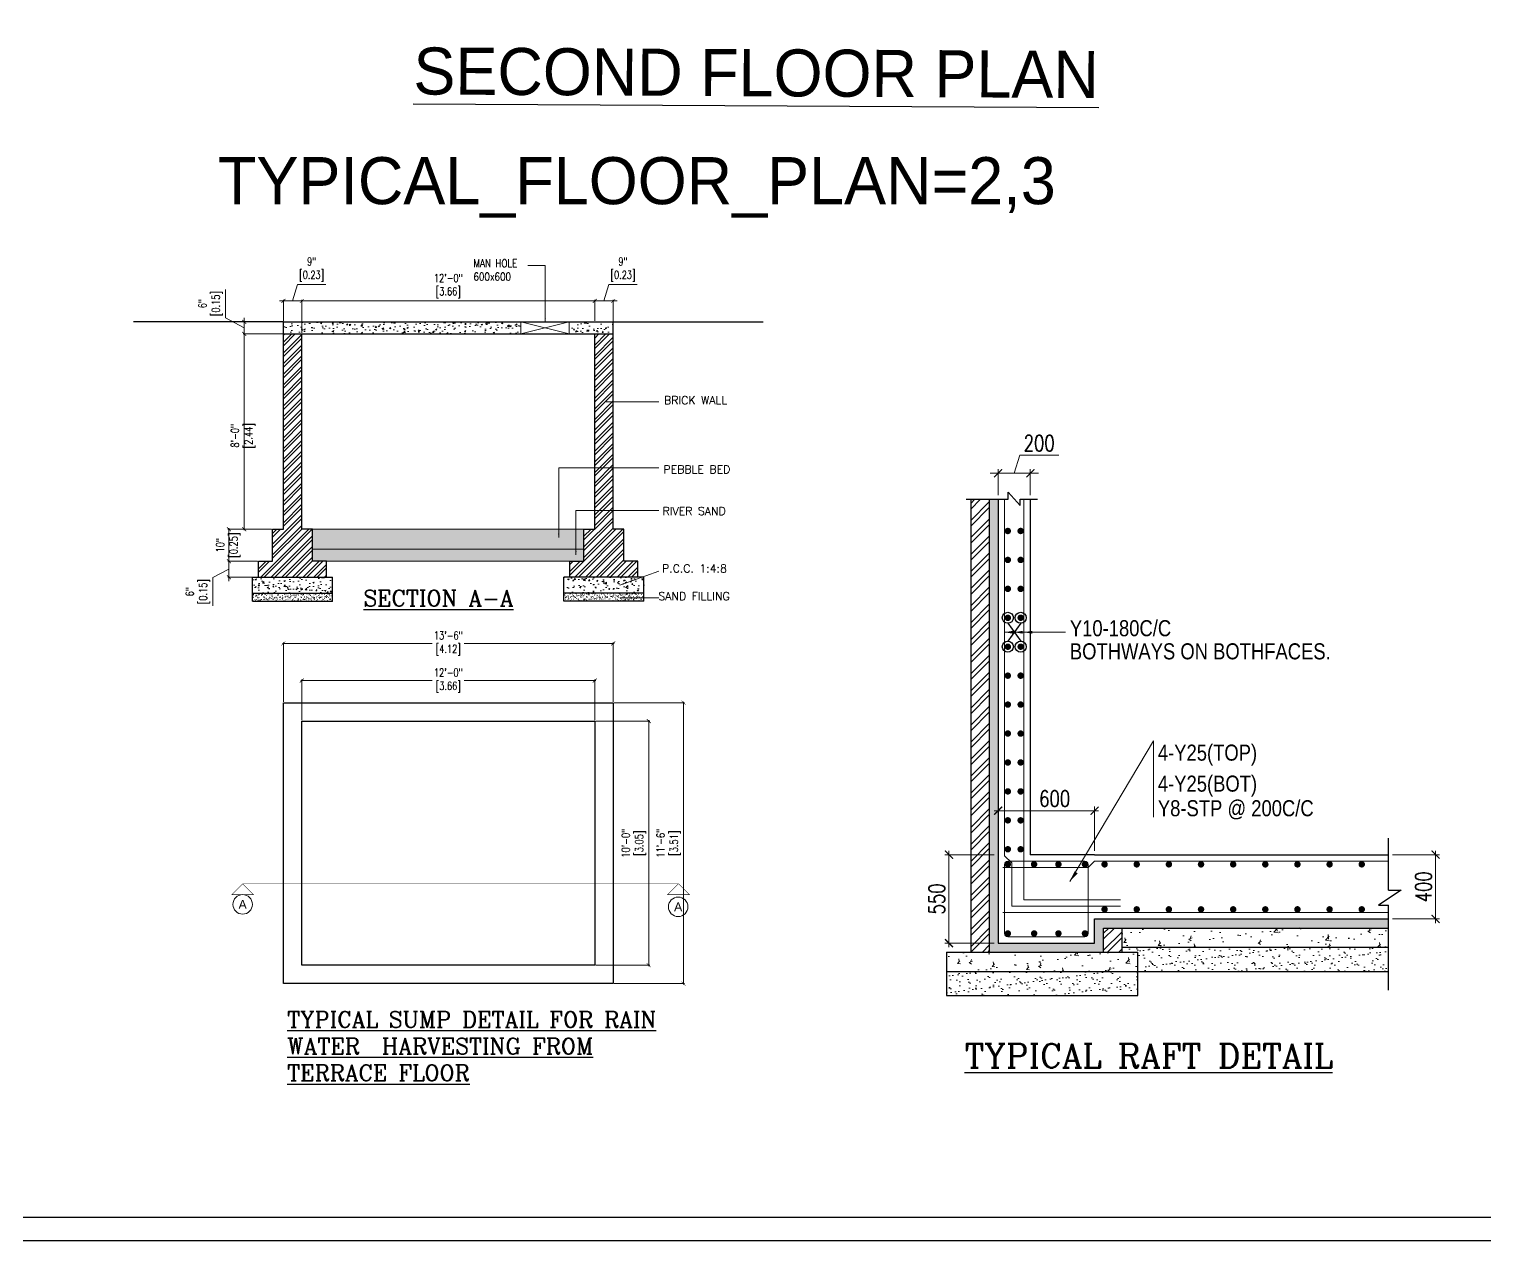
# Model space of a CAD drawing. Header units: metres. Extents: x 0 to 118, y 0 to 55.
# Drawn here: x 52.7 to 68.17, y 0 to 12.87 of the extents above; entities that cross this region are included whole.
import ezdxf
from ezdxf.enums import TextEntityAlignment as Align

# ---------------------------------------------------------------- set-up
doc = ezdxf.new("R2010")
doc.units = ezdxf.units.M
doc.header["$LTSCALE"] = 25
doc.header["$MEASUREMENT"] = 0
doc.linetypes.add('ACAD_ISO06W100', pattern=[36, 24, -3, 0, -3, 0, -3, 0, -3])
for name, color, linetype, lineweight in [('5CON', 2, 'Continuous', 9), ('AR_DIM WRK', 3, 'Continuous', 13), ('COL', 242, 'Continuous', 9), ('column', 242, 'Continuous', 25), ('DIM-1', 8, 'Continuous', 18), ('fsi', 30, 'Continuous', 25), ('grid', 253, 'Continuous', 5), ('hatch', 250, 'Continuous', 5), ('TEXT1', 2, 'Continuous', 20), ('TWO WHEELER', 8, 'Continuous', 13), ('WIN', 12, 'Continuous', 18)]:
    doc.layers.add(name, color=color, linetype=linetype, lineweight=lineweight)
for name, color, linetype in [('BLK_1_FLR_1_EXIT_WIDTH_DOOR', 1, 'Continuous'), ('BLK_1_FLR_2_BLT_UP_AREA', 7, 'Continuous'), ('DIM', 8, 'Continuous'), ('TEXT', 4, 'Continuous'), ('WALL', 125, 'Continuous')]:
    doc.layers.add(name, color=color, linetype=linetype)
doc.styles.add('APEXT', font='romanc.shx')
doc.styles.add('ROMAND', font='swissc.ttf')
doc.styles.add('RS1', font='romans.shx', dxfattribs={"width": 0.75})
doc.styles.add('SEN', font='arial.ttf', dxfattribs={"height": 0.5})
doc.styles.add('style3', font='romand.shx', dxfattribs={"width": 0.8})
doc.styles.add('UATEXT', font='GOTHIC.TTF')
doc.dimstyles.new('DIM-50', dxfattribs={"dimscale": 0.5, "dimtxt": 200, "dimasz": 100, "dimexe": 25, "dimexo": 25, "dimgap": 35, "dimtad": 1, "dimdec": 0, "dimrnd": 5, "dimzin": 0, "dimdsep": 46, "dimtxsty": 'RS1', "dimblk": 'ARCHTICK', "dimcen": 100, "dimdle": 25, "dimclrd": 8, "dimclre": 8, "dimclrt": 4, "dimadec": 0, "dimazin": 0, "dimtfac": 0.5, "dimtdec": 0, "dimtmove": 1, "dimatfit": 0, "dimfxl": 0, "dimfrac": 1, "dimtolj": 1, "dimtzin": 0, "dimarcsym": 0})

# ---------------------------------------------------------------- blocks, each defined once
blk = doc.blocks.new('_ArchTick')
at = {"color": 0, "linetype": 'ByBlock', "const_width": 0.15}
blk.add_lwpolyline([(-0.5, -0.5), (0.5, 0.5)], dxfattribs=at)
blk = doc.blocks.new('*D19')
at = {"layer": 'Defpoints', "color": 0}
for p in [(-1165183, 146984), (-1169303, 146244), (-1165183, 146244)]:
    blk.add_point(p, dxfattribs=at)
at = {"layer": 'fsi', "color": 8, "lineweight": -2}
for p, q in [((-1169316, 146984), (-1167443, 146984)), ((-1169303, 146257), (-1169303, 146997)), ((-1165171, 146984), (-1167044, 146984)), ((-1165183, 146257), (-1165183, 146997))]:
    blk.add_line(p, q, dxfattribs=at)
at = {"layer": 'fsi', "color": 8, "lineweight": -2, "xscale": 50, "yscale": 50, "zscale": 50, "rotation": 180}
blk.add_blockref('_ArchTick', (-1169303, 146984), dxfattribs=at)
at = {"layer": 'fsi', "color": 8, "lineweight": -2, "xscale": 50, "yscale": 50, "zscale": 50}
blk.add_blockref('_ArchTick', (-1165183, 146984), dxfattribs=at)
at = {"layer": 'fsi', "color": 4, "insert": (-1167243, 146984), "char_height": 100, "attachment_point": 5, "style": 'RS1'}
blk.add_mtext('\\A1;13\'-6"\\P[4.12]', dxfattribs=at)
blk = doc.blocks.new('*D20')
at = {"layer": 'Defpoints', "color": 0}
for p in [(-1165413, 146014), (-1164739, 146014), (-1165413, 142964)]:
    blk.add_point(p, dxfattribs=at)
at = {"layer": 'fsi', "color": 8, "lineweight": -2}
for p, q in [((-1165401, 146014), (-1164726, 146014)), ((-1164739, 142952), (-1164739, 146027)), ((-1165401, 142964), (-1164726, 142964))]:
    blk.add_line(p, q, dxfattribs=at)
at = {"layer": 'fsi', "color": 8, "lineweight": -2, "xscale": 50, "yscale": 50, "zscale": 50}
for p, rotation in [((-1164739, 146014), 90), ((-1164739, 142964), 270)]:
    blk.add_blockref('_ArchTick', p, dxfattribs=dict(at, rotation=rotation))
at = {"layer": 'fsi', "color": 4, "insert": (-1164925, 144489), "char_height": 100, "attachment_point": 5, "rotation": 90, "style": 'RS1'}
blk.add_mtext('\\A1;10\'-0"\\P[3.05]', dxfattribs=at)
blk = doc.blocks.new('*D21')
at = {"layer": 'Defpoints', "color": 0}
for p in [(-1165413, 146521), (-1169073, 146014), (-1165413, 146014)]:
    blk.add_point(p, dxfattribs=at)
at = {"layer": 'fsi', "color": 8, "lineweight": -2}
for p, q in [((-1169086, 146521), (-1167443, 146521)), ((-1169073, 146027), (-1169073, 146534)), ((-1165401, 146521), (-1167044, 146521)), ((-1165413, 146027), (-1165413, 146534))]:
    blk.add_line(p, q, dxfattribs=at)
at = {"layer": 'fsi', "color": 8, "lineweight": -2, "xscale": 50, "yscale": 50, "zscale": 50, "rotation": 180}
blk.add_blockref('_ArchTick', (-1169073, 146521), dxfattribs=at)
at = {"layer": 'fsi', "color": 8, "lineweight": -2, "xscale": 50, "yscale": 50, "zscale": 50}
blk.add_blockref('_ArchTick', (-1165413, 146521), dxfattribs=at)
at = {"layer": 'fsi', "color": 4, "insert": (-1167243, 146521), "char_height": 100, "attachment_point": 5, "style": 'RS1'}
blk.add_mtext('\\A1;12\'-0"\\P[3.66]', dxfattribs=at)
blk = doc.blocks.new('*D22')
at = {"layer": 'Defpoints', "color": 0}
for p in [(-1165183, 146244), (-1164304, 146244), (-1165183, 142734)]:
    blk.add_point(p, dxfattribs=at)
at = {"layer": 'fsi', "color": 8, "lineweight": -2}
for p, q in [((-1165171, 146244), (-1164291, 146244)), ((-1164304, 142722), (-1164304, 146257)), ((-1165171, 142734), (-1164291, 142734))]:
    blk.add_line(p, q, dxfattribs=at)
at = {"layer": 'fsi', "color": 8, "lineweight": -2, "xscale": 50, "yscale": 50, "zscale": 50}
for p, rotation in [((-1164304, 146244), 90), ((-1164304, 142734), 270)]:
    blk.add_blockref('_ArchTick', p, dxfattribs=dict(at, rotation=rotation))
at = {"layer": 'fsi', "color": 4, "insert": (-1164490, 144489), "char_height": 100, "attachment_point": 5, "rotation": 90, "style": 'RS1'}
blk.add_mtext('\\A1;11\'-6"\\P[3.51]', dxfattribs=at)
blk = doc.blocks.new('*D23')
at = {"layer": 'Defpoints', "color": 0}
for p in [(-1169984, 148012), (-1169613, 148012), (-1169613, 147812)]:
    blk.add_point(p, dxfattribs=at)
at = {"layer": 'TWO WHEELER', "color": 8, "lineweight": -2}
for p, q in [((-1169984, 148012), (-1169984, 148062)), ((-1169984, 147912), (-1170187, 147808)), ((-1169626, 148012), (-1169997, 148012)), ((-1169984, 147812), (-1169984, 148012)), ((-1169984, 147812), (-1169984, 148012)), ((-1170187, 147808), (-1170187, 147455)), ((-1169626, 147812), (-1169997, 147812)), ((-1169984, 147812), (-1169984, 147762))]:
    blk.add_line(p, q, dxfattribs=at)
at = {"layer": 'TWO WHEELER', "color": 8, "lineweight": -2, "xscale": 50, "yscale": 50, "zscale": 50}
for p, rotation in [((-1169984, 148012), 270), ((-1169984, 147812), 90)]:
    blk.add_blockref('_ArchTick', p, dxfattribs=dict(at, rotation=rotation))
at = {"layer": 'TWO WHEELER', "color": 4, "insert": (-1170374, 147631), "char_height": 100, "attachment_point": 5, "rotation": 90, "style": 'RS1'}
blk.add_mtext('\\A1;6"\\P[0.15]', dxfattribs=at)
blk = doc.blocks.new('*D24')
at = {"layer": 'Defpoints', "color": 0}
for p in [(-1169984, 148412), (-1169438, 148412), (-1169613, 148012)]:
    blk.add_point(p, dxfattribs=at)
at = {"layer": 'TWO WHEELER', "color": 8, "lineweight": -2}
for p, q in [((-1169984, 147999), (-1169984, 148424)), ((-1169451, 148412), (-1169997, 148412)), ((-1169626, 148012), (-1169997, 148012))]:
    blk.add_line(p, q, dxfattribs=at)
at = {"layer": 'TWO WHEELER', "color": 8, "lineweight": -2, "xscale": 50, "yscale": 50, "zscale": 50}
for p, rotation in [((-1169984, 148412), 90), ((-1169984, 148012), 270)]:
    blk.add_blockref('_ArchTick', p, dxfattribs=dict(at, rotation=rotation))
at = {"layer": 'TWO WHEELER', "color": 4, "insert": (-1169993, 148212), "char_height": 100, "attachment_point": 5, "rotation": 90, "style": 'RS1'}
blk.add_mtext('\\A1;10"\\P[0.25]', dxfattribs=at)
blk = doc.blocks.new('*D25')
at = {"layer": 'Defpoints', "color": 0}
for p in [(-1169793, 150852), (-1169303, 150852), (-1169438, 148412)]:
    blk.add_point(p, dxfattribs=at)
at = {"layer": 'TWO WHEELER', "color": 8, "lineweight": -2}
for p, q in [((-1169316, 150852), (-1169806, 150852)), ((-1169793, 148399), (-1169793, 150864)), ((-1169451, 148412), (-1169806, 148412))]:
    blk.add_line(p, q, dxfattribs=at)
at = {"layer": 'TWO WHEELER', "color": 8, "lineweight": -2, "xscale": 50, "yscale": 50, "zscale": 50}
for p, rotation in [((-1169793, 150852), 90), ((-1169793, 148412), 270)]:
    blk.add_blockref('_ArchTick', p, dxfattribs=dict(at, rotation=rotation))
at = {"layer": 'TWO WHEELER', "color": 4, "insert": (-1169808, 149579), "char_height": 100, "attachment_point": 5, "rotation": 90, "style": 'RS1'}
blk.add_mtext('\\A1;8\'-0"\\P[2.44]', dxfattribs=at)
blk = doc.blocks.new('*D26')
at = {"layer": 'Defpoints', "color": 0}
for p in [(-1169793, 151002), (-1169303, 151002), (-1169303, 150852)]:
    blk.add_point(p, dxfattribs=at)
at = {"layer": 'TWO WHEELER', "color": 8, "lineweight": -2}
for p, q in [((-1170028, 151054), (-1170028, 151407)), ((-1169793, 150927), (-1170028, 151054)), ((-1169316, 151002), (-1169806, 151002)), ((-1169793, 151002), (-1169793, 151052)), ((-1169793, 150852), (-1169793, 151002)), ((-1169793, 150852), (-1169793, 151002)), ((-1169316, 150852), (-1169806, 150852)), ((-1169793, 150852), (-1169793, 150802))]:
    blk.add_line(p, q, dxfattribs=at)
at = {"layer": 'TWO WHEELER', "color": 8, "lineweight": -2, "xscale": 50, "yscale": 50, "zscale": 50}
for p, rotation in [((-1169793, 151002), 270), ((-1169793, 150852), 90)]:
    blk.add_blockref('_ArchTick', p, dxfattribs=dict(at, rotation=rotation))
at = {"layer": 'TWO WHEELER', "color": 4, "insert": (-1170215, 151230), "char_height": 100, "attachment_point": 5, "rotation": 90, "style": 'RS1'}
blk.add_mtext('\\A1;6"\\P[0.15]', dxfattribs=at)
blk = doc.blocks.new('*D27')
at = {"layer": 'Defpoints', "color": 0}
for p in [(-1169073, 151263), (-1169303, 151002), (-1169073, 150852)]:
    blk.add_point(p, dxfattribs=at)
at = {"layer": 'TWO WHEELER', "color": 8, "lineweight": -2}
for p, q in [((-1169188, 151263), (-1169126, 151471)), ((-1169126, 151471), (-1168773, 151471)), ((-1169303, 151263), (-1169353, 151263)), ((-1169303, 151014), (-1169303, 151276)), ((-1169303, 151263), (-1169073, 151263)), ((-1169303, 151263), (-1169073, 151263)), ((-1169073, 150864), (-1169073, 151276)), ((-1169073, 151263), (-1169023, 151263))]:
    blk.add_line(p, q, dxfattribs=at)
at = {"layer": 'TWO WHEELER', "color": 8, "lineweight": -2, "xscale": 50, "yscale": 50, "zscale": 50}
blk.add_blockref('_ArchTick', (-1169303, 151263), dxfattribs=at)
at = {"layer": 'TWO WHEELER', "color": 8, "lineweight": -2, "xscale": 50, "yscale": 50, "zscale": 50, "rotation": 180}
blk.add_blockref('_ArchTick', (-1169073, 151263), dxfattribs=at)
at = {"layer": 'TWO WHEELER', "color": 4, "insert": (-1168950, 151657), "char_height": 100, "attachment_point": 5, "style": 'RS1'}
blk.add_mtext('\\A1;9"\\P[0.23]', dxfattribs=at)
blk = doc.blocks.new('*D28')
at = {"layer": 'Defpoints', "color": 0}
for p in [(-1165183, 151263), (-1165413, 151002), (-1165183, 150852)]:
    blk.add_point(p, dxfattribs=at)
at = {"layer": 'TWO WHEELER', "color": 8, "lineweight": -2}
for p, q in [((-1165298, 151263), (-1165236, 151471)), ((-1165236, 151471), (-1164883, 151471)), ((-1165413, 151263), (-1165463, 151263)), ((-1165413, 151014), (-1165413, 151276)), ((-1165413, 151263), (-1165183, 151263)), ((-1165413, 151263), (-1165183, 151263)), ((-1165183, 150864), (-1165183, 151276)), ((-1165183, 151263), (-1165133, 151263))]:
    blk.add_line(p, q, dxfattribs=at)
at = {"layer": 'TWO WHEELER', "color": 8, "lineweight": -2, "xscale": 50, "yscale": 50, "zscale": 50}
blk.add_blockref('_ArchTick', (-1165413, 151263), dxfattribs=at)
at = {"layer": 'TWO WHEELER', "color": 8, "lineweight": -2, "xscale": 50, "yscale": 50, "zscale": 50, "rotation": 180}
blk.add_blockref('_ArchTick', (-1165183, 151263), dxfattribs=at)
at = {"layer": 'TWO WHEELER', "color": 4, "insert": (-1165060, 151657), "char_height": 100, "attachment_point": 5, "style": 'RS1'}
blk.add_mtext('\\A1;9"\\P[0.23]', dxfattribs=at)
blk = doc.blocks.new('*D29')
at = {"layer": 'Defpoints', "color": 0}
for p in [(-1169073, 151263), (-1165413, 151002), (-1169073, 150852)]:
    blk.add_point(p, dxfattribs=at)
at = {"layer": 'TWO WHEELER', "color": 8, "lineweight": -2}
for p, q in [((-1165401, 151263), (-1169086, 151263)), ((-1169073, 150864), (-1169073, 151276)), ((-1165413, 151014), (-1165413, 151276))]:
    blk.add_line(p, q, dxfattribs=at)
at = {"layer": 'TWO WHEELER', "color": 8, "lineweight": -2, "xscale": 50, "yscale": 50, "zscale": 50, "rotation": 180}
blk.add_blockref('_ArchTick', (-1169073, 151263), dxfattribs=at)
at = {"layer": 'TWO WHEELER', "color": 8, "lineweight": -2, "xscale": 50, "yscale": 50, "zscale": 50}
blk.add_blockref('_ArchTick', (-1165413, 151263), dxfattribs=at)
at = {"layer": 'TWO WHEELER', "color": 4, "insert": (-1167243, 151450), "char_height": 100, "attachment_point": 5, "style": 'RS1'}
blk.add_mtext('\\A1;12\'-0"\\P[3.66]', dxfattribs=at)
blk = doc.blocks.new('*D35')
at = {"layer": 'Defpoints', "color": 0}
for p in [(3369579.9, 60024.9), (3368979.9, 59751), (3369579.9, 59751)]:
    blk.add_point(p, dxfattribs=at)
at = {"layer": 'DIM-1', "color": 8}
for p, q in [((3368979.9, 59776), (3368979.9, 60049.9)), ((3369579.9, 59776), (3369579.9, 60049.9)), ((3368954.9, 60024.9), (3369604.9, 60024.9))]:
    blk.add_line(p, q, dxfattribs=at)
at = {"layer": 'DIM-1', "color": 8, "xscale": 50, "yscale": 50, "zscale": 50, "rotation": 180}
blk.add_blockref('_ArchTick', (3368979.9, 60024.9), dxfattribs=at)
at = {"layer": 'DIM-1', "color": 8, "xscale": 50, "yscale": 50, "zscale": 50}
blk.add_blockref('_ArchTick', (3369579.9, 60024.9), dxfattribs=at)
at = {"layer": 'DIM-1', "color": 4, "insert": (3369331.5, 60099.9), "char_height": 100, "attachment_point": 5, "style": 'RS1'}
blk.add_mtext('\\A1;600', dxfattribs=at)
blk = doc.blocks.new('*D36')
at = {"layer": 'Defpoints', "color": 0}
for p in [(3368673.6, 59751), (3368979.9, 59751), (3368979.9, 59201)]:
    blk.add_point(p, dxfattribs=at)
at = {"layer": 'DIM-1', "color": 8}
for p, q in [((3368673.6, 59176), (3368673.6, 59776)), ((3368954.9, 59751), (3368648.6, 59751)), ((3368954.9, 59201), (3368648.6, 59201))]:
    blk.add_line(p, q, dxfattribs=at)
at = {"layer": 'DIM-1', "color": 8, "xscale": 50, "yscale": 50, "zscale": 50}
for p, rotation in [((3368673.6, 59751), 90), ((3368673.6, 59201), 270)]:
    blk.add_blockref('_ArchTick', p, dxfattribs=dict(at, rotation=rotation))
at = {"layer": 'DIM-1', "color": 4, "insert": (3368598.6, 59476), "char_height": 100, "attachment_point": 5, "rotation": 90, "style": 'RS1'}
blk.add_mtext('\\A1;550', dxfattribs=at)
blk = doc.blocks.new('*D37')
at = {"layer": 'Defpoints', "color": 0}
for p in [(3371408.6, 59751), (3371408.6, 59351), (3371701, 59351)]:
    blk.add_point(p, dxfattribs=at)
at = {"layer": 'DIM-1', "color": 8}
for p, q in [((3371701, 59776), (3371701, 59326)), ((3371433.6, 59751), (3371726, 59751)), ((3371433.6, 59351), (3371726, 59351))]:
    blk.add_line(p, q, dxfattribs=at)
at = {"layer": 'DIM-1', "color": 8, "xscale": 50, "yscale": 50, "zscale": 50}
for p, rotation in [((3371701, 59751), 90), ((3371701, 59351), 270)]:
    blk.add_blockref('_ArchTick', p, dxfattribs=dict(at, rotation=rotation))
at = {"layer": 'DIM-1', "color": 4, "insert": (3371626, 59551), "char_height": 100, "attachment_point": 5, "rotation": 90, "style": 'RS1'}
blk.add_mtext('\\A1;400', dxfattribs=at)
blk = doc.blocks.new('*D38')
at = {"layer": 'Defpoints', "color": 0}
for p in [(3369179.9, 62123.7), (3368979.9, 61962.1), (3369179.9, 61962.1)]:
    blk.add_point(p, dxfattribs=at)
at = {"layer": 'DIM-1', "color": 8}
for p, q in [((3369079.9, 62123.7), (3369113.6, 62236.2)), ((3369113.6, 62236.2), (3369356.5, 62236.2)), ((3368979.9, 61987.1), (3368979.9, 62148.7)), ((3369179.9, 61987.1), (3369179.9, 62148.7)), ((3368979.9, 62123.7), (3368929.9, 62123.7)), ((3368979.9, 62123.7), (3369179.9, 62123.7)), ((3369179.9, 62123.7), (3369229.9, 62123.7))]:
    blk.add_line(p, q, dxfattribs=at)
at = {"layer": 'DIM-1', "color": 8, "xscale": 50, "yscale": 50, "zscale": 50}
blk.add_blockref('_ArchTick', (3368979.9, 62123.7), dxfattribs=at)
at = {"layer": 'DIM-1', "color": 8, "xscale": 50, "yscale": 50, "zscale": 50, "rotation": 180}
blk.add_blockref('_ArchTick', (3369179.9, 62123.7), dxfattribs=at)
at = {"layer": 'DIM-1', "color": 4, "insert": (3369235.1, 62311.2), "char_height": 100, "attachment_point": 5, "style": 'RS1'}
blk.add_mtext('\\A1;200', dxfattribs=at)
blk = doc.blocks.new('A$C0ACB257E')
at = {"layer": 'hatch'}
h = blk.add_hatch(dxfattribs=at)
h.set_pattern_fill('AR-CONC', color=256, scale=25, style=0)
h.set_pattern_definition([(50, (-751469.35, 564548.7), (179.315046, -15.688034), [18.75, -206.25]), (355, (-751469.35, 564548.7), (-34.687833, 188.048033), [15, -165]), (100.4514, (-751454.41, 564547.39), (144.627345, 172.359886), [15.935047, -175.285528]), (46.1842, (-751469.35, 564598.7), (266.81026, -41.379754), [28.125, -309.375]), (96.6356, (-751447.12, 564595.24), (233.665676, 243.52947), [23.90257, -262.92825]), (351.1842, (-751469.35, 564598.7), (233.66549, 243.52965), [22.5, -247.5]), (21, (-751444.35, 564586.2), (149.226763, -100.654723), [18.75, -206.25]), (326, (-751444.35, 564586.2), (60.828833, 181.28751), [15, -165]), (71.4514, (-751431.92, 564577.8), (210.055657, 80.632624), [15.935047, -175.285528]), (37.5, (-751469.35, 564548.693), (3.039964, 83.2234635), [0, -163, 0, -167.5, 0, -165.625]), (7.5, (-751469.35, 564548.69), (65.767384, 98.602928), [0, -95.5, 0, -159.25, 0, -63.125]), (327.5, (-751525.1, 564548.69), (133.455609, -5.638718), [0, -62.5, 0, -195, 0, -258.75]), (317.5, (-751550.1, 564548.69), (145.796542, 25.026246), [0, -81.25, 0, -129.5, 0, -183.75])])
h.paths.add_polyline_path([(2968.6, 8267.4), (0, 8267.4), (0, 8117.4), (2968.6, 8117.4)])
h.paths.add_polyline_path([(4120, 8267.4), (3568.6, 8267.4), (3568.6, 8117.4), (4120, 8117.4)])
h = blk.add_hatch(dxfattribs=at)
h.set_pattern_fill('ANSI32', color=256, scale=250, style=0)
h.set_pattern_definition([(45, (-751760.89, 564548.69), (-66.291261, 66.291261), []), (45, (-751716.7, 564548.69), (-66.291261, 66.291261), [])])
h.paths.add_polyline_path([(230, 8117.4), (0, 8117.4), (0, 5677.4), (-135, 5677.4), (-135, 5277.4), (-310, 5277.4), (-310, 5077.4), (540, 5077.4), (540, 5277.4), (365, 5277.4), (365, 5677.4), (230, 5677.4)])
h = blk.add_hatch(dxfattribs=at)
h.set_pattern_fill('ANSI32', color=256, scale=250, style=0)
h.set_pattern_definition([(45, (-751150.89, 564548.69), (-66.291261, 66.291261), []), (45, (-751106.7, 564548.69), (-66.291261, 66.291261), [])])
h.paths.add_polyline_path([(4120, 8117.4), (3890, 8117.4), (3890, 5677.4), (3755, 5677.4), (3755, 5277.4), (3580, 5277.4), (3580, 5077.4), (4430, 5077.4), (4430, 5277.4), (4255, 5277.4), (4255, 5677.4), (4120, 5677.4)])
h = blk.add_hatch(dxfattribs=at)
h.set_pattern_fill('GRAVEL', color=256, scale=225, style=0)
h.set_pattern_definition([(228.0128, (-751307.352, 564773.693), (-1799.99960223, -2025.00030186), [30.2706, -2996.7948]), (184.9697, (-751327.602, 564751.193), (2700.00023659, 224.99804408), [51.9453, -5142.583125]), (132.5104, (-751379.352, 564746.693), (2249.99791162, -2475.00195162), [36.6273, -3626.1072]), (267.2737, (-751467.102, 564690.443), (224.99910399, 4500.00006636), [47.30355, -4683.05055]), (292.8337, (-751469.352, 564643.193), (-1125.00222872, 2699.99919264), [46.384875, -4592.108925]), (357.2737, (-751451.352, 564600.443), (-4500.00006636, 224.99910399), [47.30355, -4683.05055]), (37.6942, (-751404.102, 564598.193), (-2925.00165276, -2249.99784116), [62.556525, -6193.091025]), (72.2553, (-751354.602, 564636.443), (1575.002421604, 4949.99915202), [59.0598, -5846.922225]), (121.4296, (-751336.602, 564692.693), (-1800.00185269, 2924.9988832), [47.46375, -4698.916425]), (175.2364, (-751361.352, 564733.193), (2475.0002129, -224.99809485), [54.1872, -2655.171675]), (222.3974, (-751415.3524, 564737.693), (-2700.001653985, -2474.99821845), [70.0758, -6937.509375]), (138.8141, (-751244.352, 564688.193), (-1575.00066303, 1349.9993955), [23.917725, -2367.8649]), (171.4692, (-751262.352, 564703.943), (2924.99961408, -450.00177976), [45.503325, -4504.839975]), (225, (-751307.35, 564710.7), (5e-11, -225.00007), [31.819725, -286.3782]), (203.1986, (-751323.102, 564737.693), (1124.9999394, 450.0002982), [17.13555, -1696.413375]), (291.8014, (-751338.852, 564730.943), (-224.9999799, 675.0000614), [24.233175, -1187.42895]), (30.9638, (-751329.852, 564708.443), (674.999555, 450.0005588), [39.359025, -1272.605175]), (161.5651, (-751296.1, 564728.69), (450.000098, -224.9996407), [28.460475, -683.052075]), (16.3895, (-751469.352, 564730.943), (2250.00049464, 674.9983597), [39.87, -3947.140125]), (70.3462, (-751431.102, 564742.193), (-899.99893066, -2475.0004805), [33.448725, -3311.4168]), (293.1986, (-751296.102, 564773.693), (-450.0002982, 1124.9999394), [34.270875, -1679.27805]), (343.6105, (-751282.602, 564742.193), (-2250.00049464, 674.9983597), [39.87, -3947.140125]), (339.444, (-751469.352, 564591.443), (-1125.000415, 449.9990992), [38.448, -1883.9529]), (294.7751, (-751433.352, 564577.943), (-1124.99824258, 2475.0007699), [32.21505, -3189.294675]), (66.8014, (-751293.852, 564548.693), (450.0002982, 1124.9999394), [34.270875, -1679.27805]), (17.354, (-751280.352, 564580.193), (-2925.0004543, -899.998763), [37.716975, -3733.9704]), (69.444, (-751404.102, 564548.693), (-449.9990992, -1125.000415), [19.224, -1903.1769]), (101.3099, (-751307.352, 564548.693), (-224.9994672, 900.0001693), [11.47275, -1135.806525]), (165.9638, (-751309.6, 564559.943), (675.000123, -224.999563), [46.384875, -881.31375]), (186.009, (-751354.602, 564571.193), (2249.99994395, 224.99984643), [42.98625, -4255.632675]), (303.6901, (-751329.85, 564688.193), (-225.0003003, 449.9999005), [32.44995, -778.799025]), (353.1572, (-751311.852, 564661.193), (3824.999857225, -450.00179953), [56.65365, -5608.701675]), (60.9454, (-751255.602, 564654.443), (-900.0000061, -1575.0000865), [23.1651, -2293.35165]), (90, (-751244.35, 564674.7), (-225, 225), [13.5, -211.5]), (120.2564, (-751359.102, 564577.943), (899.99884953, -1575.00055256), [31.2579, -3094.542]), (48.0128, (-751374.852, 564604.943), (1799.99960223, 2025.00030186), [60.5412, -2966.5242]), (1e-11, (-751334.35, 564649.94), (225, 225), [58.5, -166.5]), (325.3048, (-751275.852, 564649.943), (-2249.99870827, 1575.00193716), [35.57565, -3521.98665]), (254.0546, (-751246.602, 564629.693), (-224.9999751, -900.0000285), [32.76045, -1605.2643]), (207.646, (-751255.602, 564598.193), (-4274.99905661, -2250.00173546), [53.339625, -5280.63165]), (175.4261, (-751302.852, 564573.443), (-2925.000125614, 224.99883026), [56.429775, -5586.54165])])
h.paths.add_polyline_path([(3755, 5677.4), (365, 5677.4), (365, 5427.4), (3755, 5427.4)])
h = blk.add_hatch(dxfattribs=at)
h.set_pattern_fill('AR-SAND', color=256, scale=25, style=0)
h.set_pattern_definition([(37.5, (-751469.352, 564548.693), (-1.574834, 48.1705942), [0, -38, 0, -42.5, 0, -40.625]), (7.5, (-751469.35, 564548.693), (44.2444176, 70.5536516), [0, -20.5, 0, -34.25, 0, -13.125]), (327.5, (-751500.102, 564548.693), (77.8535465, 0.1414763), [0, -12.5, 0, -45, 0, -58.75]), (317.5, (-751500.1, 564548.69), (75.153165, 21.941889), [0, -6.25, 0, -29.5, 0, -33.75])])
h.paths.add_polyline_path([(3755, 5427.4), (365, 5427.4), (365, 5277.4), (540, 5277.4), (3580, 5277.4), (3755, 5277.4)])
h = blk.add_hatch(dxfattribs=at)
h.set_pattern_fill('AR-CONC', color=256, scale=25, style=0)
h.set_pattern_definition([(50, (-751760.9, 564548.7), (179.315046, -15.688034), [18.75, -206.25]), (355, (-751760.9, 564548.7), (-34.687833, 188.048033), [15, -165]), (100.4514, (-751745.95, 564547.39), (144.627345, 172.359886), [15.935047, -175.285528]), (46.1842, (-751760.9, 564598.7), (266.81026, -41.379754), [28.125, -309.375]), (96.6356, (-751738.66, 564595.24), (233.665676, 243.52947), [23.90257, -262.92825]), (351.1842, (-751760.9, 564598.7), (233.66549, 243.52965), [22.5, -247.5]), (21, (-751735.9, 564586.2), (149.226763, -100.654723), [18.75, -206.25]), (326, (-751735.9, 564586.2), (60.828833, 181.28751), [15, -165]), (71.4514, (-751723.46, 564577.8), (210.055657, 80.632624), [15.935047, -175.285528]), (37.5, (-751760.894, 564548.693), (3.039964, 83.2234635), [0, -163, 0, -167.5, 0, -165.625]), (7.5, (-751760.89, 564548.69), (65.767384, 98.602928), [0, -95.5, 0, -159.25, 0, -63.125]), (327.5, (-751816.644, 564548.69), (133.455609, -5.638718), [0, -62.5, 0, -195, 0, -258.75]), (317.5, (-751841.64, 564548.69), (145.796542, 25.026246), [0, -81.25, 0, -129.5, 0, -183.75])])
h.paths.add_polyline_path([(615, 5077.4), (-385, 5077.4), (-385, 4877.4), (615, 4877.4)])
h = blk.add_hatch(dxfattribs=at)
h.set_pattern_fill('AR-CONC', color=256, scale=25, style=0)
h.set_pattern_definition([(50, (-751150.9, 564548.7), (179.315046, -15.688034), [18.75, -206.25]), (355, (-751150.9, 564548.7), (-34.687833, 188.048033), [15, -165]), (100.4514, (-751135.95, 564547.39), (144.627345, 172.359886), [15.935047, -175.285528]), (46.1842, (-751150.9, 564598.7), (266.81026, -41.379754), [28.125, -309.375]), (96.6356, (-751128.66, 564595.24), (233.665676, 243.52947), [23.90257, -262.92825]), (351.1842, (-751150.9, 564598.7), (233.66549, 243.52965), [22.5, -247.5]), (21, (-751125.9, 564586.2), (149.226763, -100.654723), [18.75, -206.25]), (326, (-751125.9, 564586.2), (60.828833, 181.28751), [15, -165]), (71.4514, (-751113.46, 564577.8), (210.055657, 80.632624), [15.935047, -175.285528]), (37.5, (-751150.894, 564548.693), (3.039964, 83.2234635), [0, -163, 0, -167.5, 0, -165.625]), (7.5, (-751150.89, 564548.69), (65.767384, 98.602928), [0, -95.5, 0, -159.25, 0, -63.125]), (327.5, (-751206.644, 564548.69), (133.455609, -5.638718), [0, -62.5, 0, -195, 0, -258.75]), (317.5, (-751231.64, 564548.69), (145.796542, 25.026246), [0, -81.25, 0, -129.5, 0, -183.75])])
h.paths.add_polyline_path([(4505, 5077.4), (3505, 5077.4), (3505, 4877.4), (4505, 4877.4)])
h = blk.add_hatch(dxfattribs=at)
h.set_pattern_fill('AR-SAND', color=256, scale=25, style=0)
h.set_pattern_definition([(37.5, (-751760.894, 564548.693), (-1.574834, 48.1705942), [0, -38, 0, -42.5, 0, -40.625]), (7.5, (-751760.894, 564548.693), (44.2444176, 70.5536516), [0, -20.5, 0, -34.25, 0, -13.125]), (327.5, (-751791.644, 564548.693), (77.8535465, 0.1414763), [0, -12.5, 0, -45, 0, -58.75]), (317.5, (-751791.644, 564548.69), (75.153165, 21.941889), [0, -6.25, 0, -29.5, 0, -33.75])])
h.paths.add_polyline_path([(615, 4877.4), (-385, 4877.4), (-385, 4777.4), (615, 4777.4)])
h = blk.add_hatch(dxfattribs=at)
h.set_pattern_fill('AR-SAND', color=256, scale=25, style=0)
h.set_pattern_definition([(37.5, (-751150.894, 564548.693), (-1.574834, 48.1705942), [0, -38, 0, -42.5, 0, -40.625]), (7.5, (-751150.894, 564548.693), (44.2444176, 70.5536516), [0, -20.5, 0, -34.25, 0, -13.125]), (327.5, (-751181.644, 564548.693), (77.8535465, 0.1414763), [0, -12.5, 0, -45, 0, -58.75]), (317.5, (-751181.644, 564548.69), (75.153165, 21.941889), [0, -6.25, 0, -29.5, 0, -33.75])])
h.paths.add_polyline_path([(4505, 4877.4), (3505, 4877.4), (3505, 4777.4), (4505, 4777.4)])
at = {"linetype": 'ACAD_ISO06W100', "const_width": 6.41}
blk.add_lwpolyline([(4937, 1247.7), (4801, 1111.7), (5073, 1111.7), (4937, 1247.7), (-509, 1247.7), (-645, 1111.7), (-373, 1111.7), (-509, 1247.7)], dxfattribs=at)
at = {"layer": 'column'}
for p, q in [((0, 8267.4), (4120, 8267.4)), ((0, 8117.4), (0, 8267.4)), ((4120, 8117.4), (4120, 8267.4)), ((0, 8117.4), (4120, 8117.4))]:
    blk.add_line(p, q, dxfattribs=at)
at = {"layer": 'grid'}
for centre in [(-509, 989.9), (4932.4, 960.1)]:
    blk.add_circle(centre, 121.8, dxfattribs=at)
at = {"layer": 'WALL'}
for p, q in [((0, 8267.4), (-1873.6, 8267.4)), ((4120, 8267.4), (5993.6, 8267.4)), ((0, 5677.4), (0, 8117.4)), ((230, 5677.4), (230, 8117.4)), ((3890, 5677.4), (3890, 8117.4)), ((4120, 5677.4), (4120, 8117.4)), ((-135, 5677.4), (0, 5677.4)), ((-135, 5277.4), (-135, 5677.4)), ((365, 5677.4), (230, 5677.4)), ((365, 5277.4), (365, 5677.4)), ((3755, 5677.4), (3890, 5677.4)), ((3755, 5277.4), (3755, 5677.4)), ((4255, 5677.4), (4120, 5677.4)), ((4255, 5277.4), (4255, 5677.4)), ((-310, 5277.4), (-135, 5277.4)), ((-310, 5077.4), (-310, 5277.4)), ((540, 5277.4), (365, 5277.4)), ((540, 5077.4), (540, 5277.4)), ((3580, 5277.4), (3755, 5277.4)), ((3580, 5077.4), (3580, 5277.4)), ((4430, 5277.4), (4255, 5277.4)), ((4430, 5077.4), (4430, 5277.4)), ((-385, 5077.4), (615, 5077.4)), ((-385, 4777.4), (-385, 5077.4)), ((615, 4777.4), (615, 5077.4)), ((4505, 5077.4), (3505, 5077.4)), ((3505, 4777.4), (3505, 5077.4)), ((4505, 4777.4), (4505, 5077.4)), ((-385, 4877.4), (615, 4877.4)), ((-385, 4777.4), (615, 4777.4)), ((4505, 4877.4), (3505, 4877.4)), ((4505, 4777.4), (3505, 4777.4))]:
    blk.add_line(p, q, dxfattribs=at)
for points in [[(0, 0), (0, 3510), (4120, 3510), (4120, 0)], [(230, 230), (230, 3280), (3890, 3280), (3890, 230)]]:
    blk.add_lwpolyline(points, close=True, dxfattribs=at)
at = {"layer": 'WIN'}
for p, q in [((2968.6, 8267.4), (2968.6, 8117.4)), ((2968.6, 8267.4), (3568.6, 8117.4)), ((3568.6, 8267.4), (2968.6, 8117.4)), ((3568.6, 8267.4), (3568.6, 8117.4)), ((365, 5677.4), (3755, 5677.4)), ((365, 5427.4), (3755, 5427.4)), ((540, 5277.4), (3580, 5277.4))]:
    blk.add_line(p, q, dxfattribs=at)
at = {"layer": 'TEXT', "lineweight": 30, "style": 'SEN'}
for p in [(-509, 989.9), (4932.4, 960.1)]:
    blk.add_text('A', height=109.4, dxfattribs=at).set_placement(p, align=Align.MIDDLE_CENTER)
at = {"layer": 'TEXT', "char_height": 200, "attachment_point": 1, "style": 'APEXT'}
for s, insert, width in [('{\\LSECTION A-A}', (999.4, 4915.3), 2309.028), ('{\\LTYPICAL SUMP DETAIL FOR RAIN WATER  HARVESTING FROM TERRACE FLOOR }', (47.4, -347.2), 5068.286)]:
    blk.add_mtext(s, dxfattribs=dict(at, insert=insert, width=width))
at = {"layer": 'TEXT1', "style": 'style3'}
for s, p in [('BRICK WALL', (4756, 7288.8)), ('PEBBLE BED', (4749, 6425.3)), ('RIVER SAND', (4738.1, 5904.4))]:
    blk.add_text(s, height=100, dxfattribs=at).set_placement(p, align=Align.MIDDLE_LEFT)
for s, p in [('P.C.C. 1:4:8', (4730.6, 5137.1)), ('SAND FILLING', (4685.3, 4790.9))]:
    blk.add_text(s, height=100, dxfattribs=at).set_placement(p)
at = {"layer": 'TEXT1', "insert": (2374.4, 9049.5), "char_height": 100, "width": 877.63, "attachment_point": 1, "style": 'style3'}
blk.add_mtext('MAN HOLE 600x600', dxfattribs=at)
at = {"layer": 'fsi'}
dim = blk.add_aligned_dim(p1=(0, 3510), p2=(4120, 3510), distance=740.2, text='13\'-6"\\P[4.12]', dimstyle='DIM-50', override={"dimtad": 0}, dxfattribs=at)
dim.commit()
dim.dimension.update_dxf_attribs({"geometry": '*D19', "text_midpoint": (2060, 4250.2), "insert": (1169303.3, -142734.2)})
dim = blk.add_linear_dim(base=(3890, 3786.8), p1=(230, 3280), p2=(3890, 3280), text='12\'-0"\\P[3.66]', dimstyle='DIM-50', override={"dimtad": 0}, dxfattribs=at)
dim.commit()
dim.dimension.update_dxf_attribs({"geometry": '*D21', "text_midpoint": (2060, 3786.8), "insert": (1169303.3, -142734.2)})
for base, p1, p2, text, picture, middle in [((4999.6, 3510), (4120, 0), (4120, 3510), '11\'-6"\\P[3.51]', '*D22', (4813, 1755)), ((4564.7, 3280), (3890, 230), (3890, 3280), '10\'-0"\\P[3.05]', '*D20', (4378.2, 1755))]:
    dim = blk.add_linear_dim(base=base, p1=p1, p2=p2, angle=90, text=text, dimstyle='DIM-50', dxfattribs=at)
    dim.commit()
    dim.dimension.update_dxf_attribs({"geometry": picture, "text_midpoint": middle, "insert": (1169303.3, -142734.2)})
at = {"layer": 'TWO WHEELER'}
for base, p1, p2, picture, middle in [((230, 8528.8), (0, 8267.4), (230, 8117.4), '*D27', (194.8, 8923.2)), ((4120, 8528.8), (3890, 8267.4), (4120, 8117.4), '*D28', (4084.8, 8923.2))]:
    dim = blk.add_linear_dim(base=base, p1=p1, p2=p2, text='9"\\P[0.23]', dimstyle='DIM-50', dxfattribs=at)
    dim.commit()
    dim.dimension.update_dxf_attribs({"geometry": picture, "text_midpoint": middle, "insert": (1169303.3, -142734.2)})
dim = blk.add_linear_dim(base=(230, 8528.8), p1=(3890, 8267.4), p2=(230, 8117.4), angle=180, text='12\'-0"\\P[3.66]', dimstyle='DIM-50', dxfattribs=at)
dim.commit()
dim.dimension.update_dxf_attribs({"geometry": '*D29', "text_midpoint": (2060, 8715.4), "insert": (1169303.3, -142734.2)})
for base, p1, p2, text, picture, middle in [((-489.9, 8267.4), (0, 8117.4), (0, 8267.4), '6"\\P[0.15]', '*D26', (-725, 8337)), ((-489.9, 8117.4), (-135, 5677.4), (0, 8117.4), '8\'-0"\\P[2.44]', '*D25', (-318, 6844.9)), ((-680.8, 5677.4), (-310, 5277.4), (-135, 5677.4), '10"\\P[0.25]', '*D24', (-502.9, 5477.4)), ((-680.8, 5277.4), (-310, 5077.4), (-310, 5277.4), '6"\\P[0.15]', '*D23', (-883.7, 5055.8))]:
    dim = blk.add_linear_dim(base=base, p1=p1, p2=p2, angle=90, text=text, dimstyle='DIM-50', dxfattribs=at)
    dim.commit()
    dim.dimension.update_dxf_attribs({"geometry": picture, "text_midpoint": middle, "dimtype": 128, "insert": (1169303.3, -142734.2)})
at = {"layer": 'DIM-1'}
for points in [[(3271.8, 8267.4), (3271.8, 8971.1), (3053, 8971.1)], [(4032, 7269.1), (4691.4, 7269.1)], [(3440.1, 5572.3), (3440.1, 6442.3), (4691.4, 6442.3)], [(3655.8, 5356.1), (3655.8, 5909.8), (4691.4, 5909.8)], [(4205.2, 4979.3), (4691.4, 5153.3)], [(4205.2, 4819.1), (4691.4, 4819.1)]]:
    blk.add_leader(points, dimstyle='DIM-50', dxfattribs=at)
blk = doc.blocks.new('A$C157D7DA2')
at = {"layer": 'BLK_1_FLR_1_EXIT_WIDTH_DOOR'}
h = blk.add_hatch(dxfattribs=at)
h.set_pattern_fill('ANSI32', color=9, scale=200, style=0)
h.set_pattern_definition([(45, (14375424.455, 8799011.425), (-53.0330086, 53.0330086), []), (45, (14375459.81, 8799011.425), (-53.0330086, 53.0330086), [])])
h.paths.add_polyline_path([(375.3, 3566.8), (260.3, 3566.8), (260.3, 749.7), (375.3, 749.7)])
h = blk.add_hatch(dxfattribs=at)
h.set_pattern_fill('ANSI32', color=9, scale=200, style=0)
h.set_pattern_definition([(45, (14371805.966, 8796665.68), (-53.0330086, 53.0330086), []), (45, (14371841.32, 8796665.68), (-53.0330086, 53.0330086), [])])
h.paths.add_polyline_path([(1202.3, 899.7), (1087.3, 899.7), (1087.3, 749.7), (1202.3, 749.7)])
at = {"layer": 'COL'}
h = blk.add_hatch(dxfattribs=at)
h.set_pattern_fill('ZIGZAG', color=5, scale=200, style=0)
h.set_pattern_definition([(0, (14371805.966, 8796665.68), (25, 25), [25, -25]), (90, (14371830.966, 8796665.68), (-25, 25), [25, -25])])
h.paths.add_polyline_path([(1087.3, 749.7), (1087.3, 899.7), (2859.9, 899.7), (2859.9, 955.7), (1031.3, 955.7), (1031.3, 805.7), (431.3, 805.7), (431.3, 3566.8), (375.3, 3566.8), (375.3, 749.7)])
h = blk.add_hatch(dxfattribs=at)
h.set_pattern_fill('AR-CONC', color=9, scale=30, style=0)
h.set_pattern_definition([(50, (14371805.97, 8796665.68), (215.1780548, -18.8256405), [22.5, -247.5]), (355, (14371805.97, 8796665.68), (-41.6254, 225.65764), [18, -198]), (100.4514, (14371823.9, 8796664.11), (173.5528145, 206.8318626), [19.122057, -210.3426336]), (46.1842, (14371805.97, 8796725.68), (320.1723146, -49.6557043), [33.75, -371.25]), (96.6356, (14371832.65, 8796721.54), (280.3988117, 292.235361), [28.6830864, -315.5139]), (351.1842, (14371805.97, 8796725.68), (280.3985835, 292.23558), [27, -297]), (21, (14371835.97, 8796710.68), (179.0721156, -120.7856672), [22.5, -247.5]), (326, (14371835.97, 8796710.68), (72.9945996, 217.5450135), [18, -198]), (71.4514, (14371850.89, 8796700.61), (252.0667886, 96.759149), [19.122057, -210.3426336]), (37.5, (14371805.97, 8796665.68), (3.6479566, 99.86815615), [0, -195.6, 0, -201, 0, -198.75]), (7.5, (14371805.97, 8796665.68), (78.9208612, 118.32351356), [0, -114.6, 0, -191.1, 0, -75.75]), (327.5, (14371739.07, 8796665.68), (160.14673085, -6.76646152), [0, -75, 0, -234, 0, -310.5]), (317.5, (14371709.07, 8796665.68), (174.9558508, 30.0314947), [0, -97.5, 0, -155.4, 0, -220.5])])
h.paths.add_polyline_path([(1202.3, 899.7), (1202.3, 779.7), (2859.9, 779.7), (2859.9, 899.7)])
h.paths.add_polyline_path([(1299.3, 629.7), (1299.3, 749.7), (110.3, 749.7), (110.3, 629.7)])
h = blk.add_hatch(dxfattribs=at)
h.set_pattern_fill('AR-SAND', color=9, scale=40, style=0)
h.set_pattern_definition([(37.5, (14371805.966, 8796665.68), (-2.51973432, 77.07295076), [0, -60.8, 0, -68, 0, -65]), (7.5, (14371805.97, 8796665.68), (70.7910682, 112.8858426), [0, -32.8, 0, -54.8, 0, -21]), (327.5, (14371756.766, 8796665.68), (124.56567447, 0.22636214), [0, -20, 0, -72, 0, -94]), (317.5, (14371756.77, 8796665.68), (120.2450642, 35.1070226), [0, -10, 0, -47.2, 0, -54])])
h.paths.add_polyline_path([(1202.3, 779.7), (1202.3, 749.7), (1299.3, 749.7), (1299.3, 629.7), (2859.9, 629.7), (2859.9, 779.7)])
h.paths.add_polyline_path([(1299.3, 479.7), (1299.3, 629.7), (110.3, 629.7), (110.3, 479.7)])
at = {"layer": '5CON'}
for p, q in [((471.3, 3566.8), (471.3, 1348.4)), ((591.3, 3566.8), (591.3, 1075.7)), ((459.3, 1275.7), (991.3, 1275.7)), ((516.5, 1305.8), (471.3, 1348.4)), ((471.3, 1295.7), (471.3, 865.7)), ((971.3, 1315.7), (491.3, 1315.7)), ((516.5, 1305.8), (516.5, 1035.7)), ((991.3, 1275.7), (1031.3, 1315.7)), ((991.3, 865.7), (991.3, 1295.7)), ((1031.3, 1315.7), (2859.9, 1315.7)), ((516.5, 1035.7), (1191.3, 1035.7)), ((591.3, 1075.7), (1191.3, 1075.7)), ((459.3, 995.7), (2859.9, 995.7)), ((491.3, 845.7), (971.3, 845.7))]:
    blk.add_line(p, q, dxfattribs=at)
at = {"layer": '5CON', "const_width": 20}
for points in [[(481.3, 3369.4, -1), (501.3, 3369.4, -1)], [(561.2, 3369.4, -1), (581.2, 3369.4, -1)], [(481.3, 3189.4, -1), (501.3, 3189.4, -1)], [(561.2, 3189.4, -1), (581.2, 3189.4, -1)], [(481.3, 3009.4, -1), (501.3, 3009.4, -1)], [(561.2, 3009.4, -1), (581.2, 3009.4, -1)], [(481.3, 2829.4, -1), (501.3, 2829.4, -1)], [(561.2, 2829.4, -1), (581.2, 2829.4, -1)], [(481.3, 2649.4, -1), (501.3, 2649.4, -1)], [(561.2, 2649.4, -1), (581.2, 2649.4, -1)], [(481.3, 2469.4, -1), (501.3, 2469.4, -1)], [(561.2, 2469.4, -1), (581.2, 2469.4, -1)], [(481.3, 2289.4, -1), (501.3, 2289.4, -1)], [(561.2, 2289.4, -1), (581.2, 2289.4, -1)], [(481.3, 2109.4, -1), (501.3, 2109.4, -1)], [(561.2, 2109.4, -1), (581.2, 2109.4, -1)], [(481.3, 1929.4, -1), (501.3, 1929.4, -1)], [(561.2, 1929.4, -1), (581.2, 1929.4, -1)], [(481.3, 1749.4, -1), (501.3, 1749.4, -1)], [(561.2, 1749.4, -1), (581.2, 1749.4, -1)], [(481.3, 1569.4, -1), (501.3, 1569.4, -1)], [(561.2, 1569.4, -1), (581.2, 1569.4, -1)], [(481.3, 1389.4, -1), (501.3, 1389.4, -1)], [(561.2, 1389.4, -1), (581.2, 1389.4, -1)], [(481.3, 1295.7, -1), (501.3, 1295.7, -1)], [(644.8, 1295.7, -1), (664.8, 1295.7, -1)], [(816, 1295.7, 1), (796, 1295.7, 1)], [(981.3, 1295.7, 1), (961.3, 1295.7, 1)], [(1083.2, 1295.7, -1), (1103.2, 1295.7, -1)], [(1283.2, 1295.7, -1), (1303.2, 1295.7, -1)], [(1483.2, 1295.7, -1), (1503.2, 1295.7, -1)], [(1683.2, 1295.7, -1), (1703.2, 1295.7, -1)], [(1883.2, 1295.7, -1), (1903.2, 1295.7, -1)], [(2083.2, 1295.7, -1), (2103.2, 1295.7, -1)], [(2283.2, 1295.7, -1), (2303.2, 1295.7, -1)], [(2483.2, 1295.7, -1), (2503.2, 1295.7, -1)], [(2683.2, 1295.7, -1), (2703.2, 1295.7, -1)], [(1083.2, 1015.7, 1), (1103.2, 1015.7, 1)], [(1283.2, 1015.7, 1), (1303.2, 1015.7, 1)], [(1483.2, 1015.7, 1), (1503.2, 1015.7, 1)], [(1683.2, 1015.7, 1), (1703.2, 1015.7, 1)], [(1883.2, 1015.7, 1), (1903.2, 1015.7, 1)], [(2083.2, 1015.7, 1), (2103.2, 1015.7, 1)], [(2283.2, 1015.7, 1), (2303.2, 1015.7, 1)], [(2483.2, 1015.7, 1), (2503.2, 1015.7, 1)], [(2683.2, 1015.7, 1), (2703.2, 1015.7, 1)], [(481.3, 865.7, 1), (501.3, 865.7, 1)], [(644.8, 865.7, 1), (664.8, 865.7, 1)], [(816, 865.7, -1), (796, 865.7, -1)], [(981.3, 865.7, -1), (961.3, 865.7, -1)]]:
    blk.add_lwpolyline(points, format="xyb", close=True, dxfattribs=at)
at = {"layer": '5CON'}
for centre, start, end in [((491.3, 1295.7), 90, 180), ((971.3, 1295.7), 0, 90), ((491.3, 865.7), 180, 270), ((971.3, 865.7), 270, 0)]:
    blk.add_arc(centre, 20, start, end, dxfattribs=at)
at = {"layer": 'BLK_1_FLR_1_EXIT_WIDTH_DOOR'}
for p, q in [((232.6, 3566.8, 307.8), (493.3, 3566.8, 307.8)), ((260.3, 3566.8), (260.3, 749.7)), ((375.3, 3566.8), (375.3, 749.7)), ((431.3, 3566.8), (431.3, 805.7)), ((493.3, 3611.6, 307.8), (567.1, 3528.8, 307.8)), ((493.3, 3566.8, 307.8), (493.3, 3611.6, 307.8)), ((567.1, 3566.8, 307.8), (675.3, 3566.8, 307.8)), ((567.1, 3528.8, 307.8), (567.1, 3566.8, 307.8)), ((631.3, 3566.8), (631.3, 1355.7)), ((571.2, 2795), (491.3, 2683.8)), ((491.3, 2795), (571.2, 2683.8)), ((2859.9, 1135.5), (2859.9, 1457.7)), ((1031.3, 1355.7), (631.3, 1355.7)), ((1031.3, 1355.7), (2859.9, 1355.7)), ((2938.5, 1135.5), (2796.5, 1042)), ((2859.9, 1135.5), (2938.5, 1135.5)), ((2796.5, 1042), (2859.9, 1042)), ((2859.9, 512.1), (2859.9, 1042)), ((1031.3, 955.7), (2859.9, 955.7)), ((1031.3, 805.7), (1031.3, 955.7)), ((1087.3, 899.7), (2859.9, 899.7)), ((1087.3, 749.7), (1087.3, 899.7)), ((1202.3, 749.7), (1202.3, 899.7)), ((110.3, 749.7), (1299.3, 749.7)), ((110.3, 749.7), (110.3, 479.7)), ((431.3, 805.7), (1031.3, 805.7)), ((1202.3, 779.7), (2859.9, 779.7)), ((1299.3, 479.7), (1299.3, 749.7)), ((110.3, 629.7), (1299.3, 629.7)), ((1299.3, 629.7), (2859.9, 629.7)), ((110.3, 479.7), (1299.3, 479.7))]:
    blk.add_line(p, q, dxfattribs=at)
for centre in [(491.3, 2829.4), (571.2, 2829.4), (491.3, 2649.4), (571.2, 2649.4)]:
    blk.add_circle(centre, 34.4, dxfattribs=at)
at = {"layer": 'COL', "color": 1}
for p, q in [((471.3, 2739.4), (850.3, 2739.4)), ((876.1, 1188.8), (1397.7, 2063.1)), ((1397.7, 2063.1), (1397.7, 1590.1))]:
    blk.add_line(p, q, dxfattribs=at)
for points in [[(523.8, 2730.7), (523.8, 2748.2), (471.3, 2739.4)], [(583.7, 2730.7), (583.7, 2748.2), (531.2, 2739.4)], [(643.8, 2730.7), (643.8, 2748.2), (591.3, 2739.4)], [(926, 1239.3), (906.9, 1252.7), (876.1, 1188.8)]]:
    blk.add_solid(points, dxfattribs=at)
at = {"layer": 'TEXT', "lineweight": 15, "style": 'ROMAND'}
for s, p in [('Y10-180C/C', (877.3, 2714.6)), ('BOTHWAYS ON BOTHFACES.', (877.3, 2570.8)), ('4-Y25(TOP)', (1424.7, 1940.6)), ('4-Y25(BOT)', (1424.7, 1747.8)), ('Y8-STP @ 200C/C', (1424.7, 1594.7))]:
    blk.add_text(s, height=100, dxfattribs=at).set_placement(p)
at = {"layer": 'TEXT', "style": 'APEXT'}
blk.add_text('%%UTYPICAL RAFT DETAIL', height=150, dxfattribs=at).set_placement((222.6, 30))
at = {"layer": 'DIM-1'}
dim = blk.add_linear_dim(base=(631.3, 3728.5), p1=(431.3, 3566.8), p2=(631.3, 3566.8), text='200', dimstyle='DIM-50', dxfattribs=at)
dim.commit()
dim.dimension.update_dxf_attribs({"geometry": '*D38', "text_midpoint": (590, 3916), "insert": (-3368548.6, -58395.3)})
dim = blk.add_linear_dim(base=(1031.3, 1629.6), p1=(431.3, 1355.7), p2=(1031.3, 1355.7), text='600', dimstyle='DIM-50', dxfattribs=at)
dim.commit()
dim.dimension.update_dxf_attribs({"geometry": '*D35', "text_midpoint": (782.9, 1629.6), "dimtype": 128, "insert": (-3368548.6, -58395.3)})
for base, p1, p2, text, picture, middle in [((125, 1355.7), (431.3, 805.7), (431.3, 1355.7), '550', '*D36', (50, 1080.7)), ((3152.3, 955.7), (2859.9, 1355.7), (2859.9, 955.7), '400', '*D37', (3077.3, 1155.7))]:
    dim = blk.add_linear_dim(base=base, p1=p1, p2=p2, angle=90, text=text, dimstyle='DIM-50', dxfattribs=at)
    dim.commit()
    dim.dimension.update_dxf_attribs({"geometry": picture, "text_midpoint": middle, "insert": (-3368548.6, -58395.3)})

msp = doc.modelspace()

# ---------------------------------------------------------------- linework, layer by layer
for points in [[(0, 54.95626), (83.49573, 54.95626), (83.49573, 0), (0, 0)], [(0.25, 54.70626), (83.24573, 54.70626), (83.24573, 0.25), (0.25, 0.25)]]:
    msp.add_lwpolyline(points, close=True)

# ---------------------------------------------------------------- block references
at = {"layer": 'AR_DIM WRK', "xscale": 0.0008502975, "yscale": 0.0008502975, "zscale": 0.0008502975}
msp.add_blockref('A$C0ACB257E', (55.40302, 2.73284), dxfattribs=at)
at = {"layer": 'DIM', "xscale": 0.00170775, "yscale": 0.00170775, "zscale": 0.00170775}
msp.add_blockref('A$C157D7DA2', (62.26033, 1.7874), dxfattribs=at)

# ---------------------------------------------------------------- texts
at = {"style": 'UATEXT'}
msp.add_text('%%USECOND FLOOR PLAN', height=0.5, rotation=359.698808, dxfattribs=at).set_placement((60.42558, 12.40981), align=Align.MIDDLE_CENTER)
at = {"layer": 'BLK_1_FLR_2_BLT_UP_AREA', "color": 20, "insert": (54.7085, 11.51308), "char_height": 0.5, "attachment_point": 1}
msp.add_mtext_dynamic_manual_height_columns('TYPICAL_FLOOR_PLAN=2,3', width=11.9849005, gutter_width=0.9, heights=[0], dxfattribs=at)

doc.saveas('drawing.dxf')
